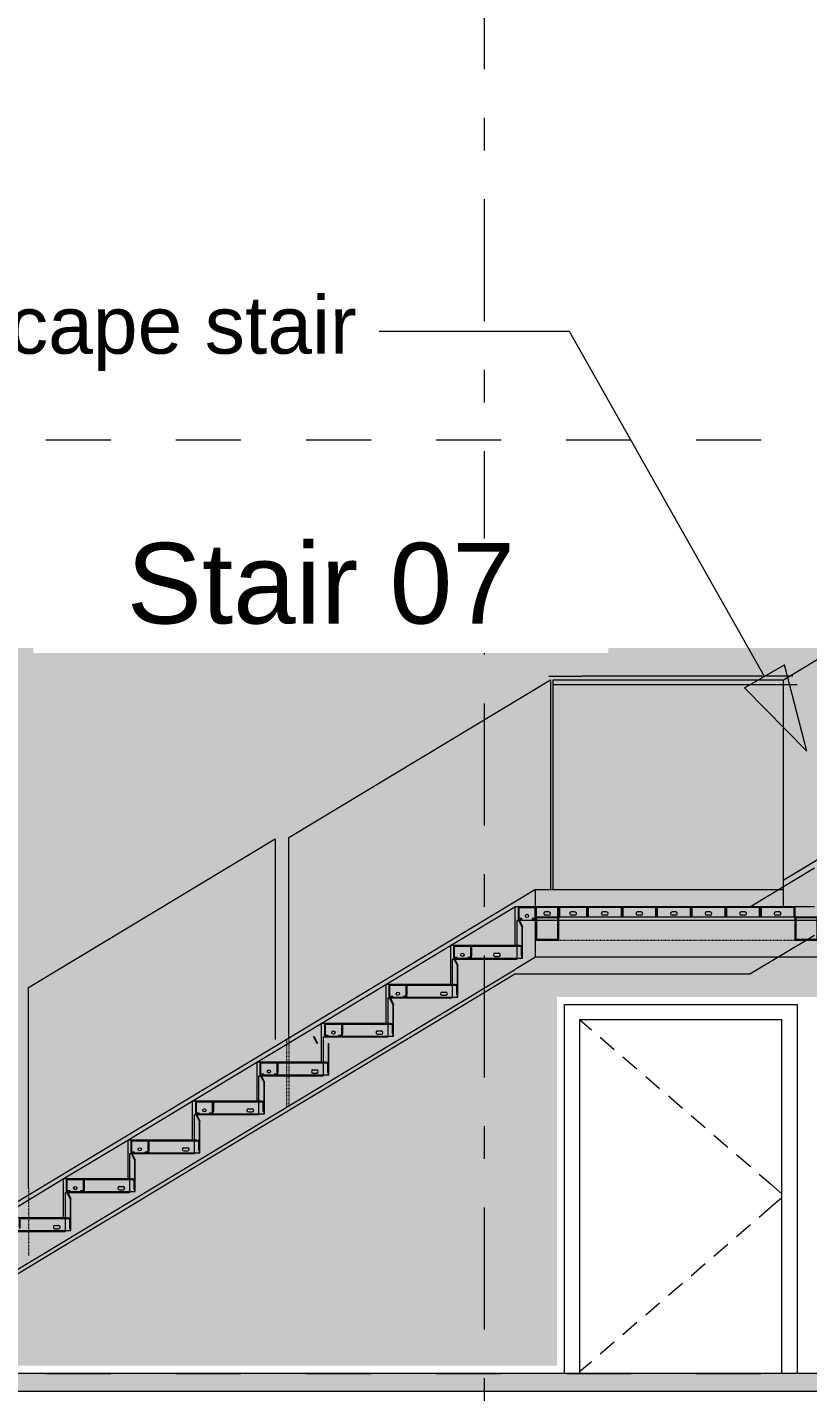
# Model space of a CAD drawing. Header units: millimetres. Extents: x -48147 to 1428745, y -495156 to 18123.
# Drawn here: x 1410275 to 1413661, y -489978 to -484059 of the extents above; entities that cross this region are included whole.
import ezdxf
from ezdxf.enums import TextEntityAlignment as Align

# ---------------------------------------------------------------- set-up
doc = ezdxf.new("R2010")
doc.units = ezdxf.units.MM
doc.header["$MEASUREMENT"] = 0
for name, pattern in [('3MM-HIDDEN', [6, 3, -3]), ('Dashed', [2822.222233, 1411.111116, -1411.111116]), ('Double Dashed', [1093.611073, 529.166651, -211.666656, 141.111112, -211.666656]), ('Wipeout_Contour', [1000, 0, -1000])]:
    doc.linetypes.add(name, pattern=pattern)
for name, color, linetype, lineweight in [('0_Pen_No__1', 7, 'Continuous', 13), ('A-20-M_Floor_Slab_Pen_No__121', 255, 'Continuous', 0), ('A-30-M_Stair_Pen_No__1', 7, 'Continuous', 13), ('A-30-M_Stair_Pen_No__101', 252, 'Continuous', 15), ('A-95-P_Text_1_50_GA_Pen_No__1', 7, 'Continuous', 13), ('New_A-20-M_Floor_Slab_Pen_No__1', 7, 'Continuous', 13), ('New_A-30-M_Stair_Pen_No__1', 7, 'Continuous', 13), ('New_A-30-M_Stair_Pen_No__141', 255, 'Continuous', 0), ('New_A-30-M_Stair_Pen_No__160', 5, 'Continuous', 200), ('New_A-30-M_Stair_Pen_No__192', 7, 'Continuous', 13), ('New_ArchiCAD Doors_Pen_No__3', 7, 'Continuous', 18)]:
    doc.layers.add(name, color=color, linetype=linetype, lineweight=lineweight)
for name, color, linetype, lineweight, true_color in [('0_Pen_No__103', 7, 'Continuous', 15, 0xa6a6a6), ('0_Pen_No__105', 7, 'Continuous', 15, 0xa6a6a6), ('A-20-M_Floor_Slab_Pen_No__82', 7, 'Continuous', 20, 0xaaaaaa), ('A-25-M_Wall_Int_Pen_No__81', 7, 'Continuous', 20, 0x6a6a6a), ('New_A-15-MG_Structural_Grid_Phase_2_Pen_No__222', 7, 'Continuous', 13, 0x65af33), ('New_A-20-M_Floor_Slab_Pen_No__109', 7, 'Continuous', 15, 0xa6a6a6), ('New_A-20-M_Floor_Slab_Pen_No__162', 7, 'Continuous', 0, 0xe47200), ('New_ArchiCAD Doors_Pen_No__63', 7, 'Continuous', 20, 0x606060)]:
    doc.layers.add(name, color=color, linetype=linetype, lineweight=lineweight, true_color=true_color)
for name, color, linetype in [('New_A-15-MG_Structural_Grid_Phase_2', 7, 'Continuous'), ('New_A-20-M_Floor_Slab', 7, 'Continuous'), ('New_A-30-M_Stair', 7, 'Continuous'), ('New_ArchiCAD Doors', 7, 'Continuous')]:
    doc.layers.add(name, color=color, linetype=linetype)
doc.styles.add('GENERATED_STYLE_2', font='')
doc.styles.get('GENERATED_STYLE_2').set_extended_font_data('Swis721 BT')

# ---------------------------------------------------------------- blocks, each defined once
blk = doc.blocks.new('Section Elem_62_2', base_point=(1341556.5, -489899))
at = {"color": 254, "linetype": 'Wipeout_Contour', "lineweight": 0, "ltscale": 5979675.849615221}
blk.add_wipeout([(1412605.7, -488299), (1412605.7, -489899), (1412671.7, -489899), (1412671.7, -488365)], dxfattribs=at).dxf.layer = 'New_ArchiCAD Doors'
at = {"color": 254, "linetype": 'Wipeout_Contour', "lineweight": 0, "ltscale": 5983244.147436867}
blk.add_wipeout([(1413549.7, -489899), (1413615.7, -489899), (1413615.7, -488299), (1413549.7, -488365)], dxfattribs=at).dxf.layer = 'New_ArchiCAD Doors'
at = {"color": 254, "linetype": 'Wipeout_Contour', "lineweight": 0, "ltscale": 5980434.892709468}
blk.add_wipeout([(1413615.7, -488299), (1412605.7, -488299), (1412671.7, -488365), (1413549.7, -488365)], dxfattribs=at).dxf.layer = 'New_ArchiCAD Doors'
at = {"layer": 'New_ArchiCAD Doors_Pen_No__63', "linetype": 'Continuous'}
for p, q in [((1412605.7, -489899), (1412605.7, -488299)), ((1412605.7, -488299), (1413615.7, -488299)), ((1413615.7, -488299), (1413615.7, -489899))]:
    blk.add_line(p, q, dxfattribs=at)
at = {"color": 254, "linetype": 'Wipeout_Contour', "lineweight": 0, "ltscale": 5981481.537638968}
blk.add_wipeout([(1413549.7, -488365), (1412671.7, -488365), (1412671.7, -489899), (1413549.7, -489899)], dxfattribs=at).dxf.layer = 'New_ArchiCAD Doors'
at = {"layer": 'New_ArchiCAD Doors_Pen_No__3', "linetype": 'Continuous'}
for p, q in [((1412673.2, -488365), (1412723.4, -488408.2)), ((1412761.3, -488440.8), (1412821.9, -488493)), ((1412859.8, -488525.6), (1412920.4, -488577.8)), ((1412958.3, -488610.4), (1413018.9, -488662.6)), ((1413056.8, -488695.2), (1413117.4, -488747.4)), ((1413155.3, -488780.1), (1413215.9, -488832.3)), ((1413253.8, -488864.9), (1413314.4, -488917.1)), ((1413352.3, -488949.7), (1413413, -489001.9)), ((1413450.8, -489034.5), (1413498.1, -489075.3)), ((1413498.1, -489075.3), (1413549.7, -489119.7)), ((1413498.1, -489179.7), (1413549.7, -489135.2)), ((1413450.8, -489220.4), (1413498.1, -489179.7)), ((1413352.3, -489305.2), (1413413, -489253)), ((1413253.8, -489390), (1413314.4, -489337.8)), ((1413155.3, -489474.8), (1413215.9, -489422.6)), ((1413056.8, -489559.7), (1413117.4, -489507.5)), ((1412958.3, -489644.5), (1413018.9, -489592.3)), ((1412859.8, -489729.3), (1412920.4, -489677.1)), ((1412761.3, -489814.1), (1412821.9, -489761.9)), ((1412671.7, -489891.2), (1412723.4, -489846.8))]:
    blk.add_line(p, q, dxfattribs=at)
at = {"layer": 'New_ArchiCAD Doors_Pen_No__63', "linetype": 'Continuous'}
for p, q in [((1412671.7, -488365), (1412671.7, -489899)), ((1413549.7, -488365), (1412671.7, -488365)), ((1413549.7, -489899), (1413549.7, -488365))]:
    blk.add_line(p, q, dxfattribs=at)
blk = doc.blocks.new('Section Elem_272_2', base_point=(1341556.5, -489899))
at = {"color": 254, "linetype": 'Wipeout_Contour', "lineweight": 0, "ltscale": 4486202.667525888}
blk.add_wipeout([(1413410.9, -487874), (1413690.8, -487874), (1413690.8, -487705.3)], dxfattribs=at).dxf.layer = 'New_A-30-M_Stair'
at = {"color": 254, "linetype": 'Wipeout_Contour', "lineweight": 0, "ltscale": 4478284.326200674}
blk.add_wipeout([(1410430.8, -489055.3), (1410150.9, -489224), (1410430.8, -489224)], dxfattribs=at).dxf.layer = 'New_A-30-M_Stair'
at = {"color": 254, "linetype": 'Wipeout_Contour', "lineweight": 0, "ltscale": 8956491.88193105}
blk.add_wipeout([(1410150.8, -489452.7), (1410150.8, -489515.9), (1410430.8, -489347.2), (1410430.8, -489284), (1410158.8, -489284), (1410158.8, -489452.7)], dxfattribs=at).dxf.layer = 'New_A-30-M_Stair'
at = {"layer": 'New_A-30-M_Stair_Pen_No__1', "linetype": 'Continuous'}
blk.add_line((1413410.9, -487874), (1413690.8, -487705.3), dxfattribs=at)
at = {"color": 254, "linetype": 'Wipeout_Contour', "lineweight": 0, "ltscale": 4478912.113571385}
blk.add_wipeout([(1410710.8, -488886.5), (1410430.9, -489055.2), (1410710.8, -489055.2)], dxfattribs=at).dxf.layer = 'New_A-30-M_Stair'
at = {"color": 254, "linetype": 'Wipeout_Contour', "lineweight": 0, "ltscale": 8957747.215515444}
blk.add_wipeout([(1410430.8, -489284), (1410430.8, -489347.2), (1410710.8, -489178.4), (1410710.8, -489115.2), (1410438.8, -489115.2), (1410438.8, -489284)], dxfattribs=at).dxf.layer = 'New_A-30-M_Stair'
at = {"layer": 'New_A-30-M_Stair_Pen_No__160', "linetype": 'Continuous', "lineweight": 0, "true_color": 0x00007f}
for points in [[(1410438.8, -489224), (1410438.8, -489115.2), (1410430.8, -489115.2), (1410430.8, -489224)], [(1410438.8, -489284), (1410438.8, -489224), (1410150.8, -489224), (1410150.8, -489284)]]:
    blk.add_hatch(color=176, dxfattribs=at).paths.add_polyline_path(points)
at = {"layer": 'New_A-30-M_Stair_Pen_No__1', "linetype": 'Continuous'}
for p, q in [((1410150.9, -489224), (1410430.8, -489055.3)), ((1410150.8, -489515.9), (1410430.8, -489347.2))]:
    blk.add_line(p, q, dxfattribs=at)
at = {"layer": 'New_A-30-M_Stair_Pen_No__141', "linetype": 'Continuous'}
for p, q in [((1410430.8, -489224), (1410150.8, -489224)), ((1410438.8, -489284), (1410158.8, -489284))]:
    blk.add_line(p, q, dxfattribs=at)
at = {"layer": 'New_A-30-M_Stair_Pen_No__141', "linetype": 'Continuous', "flags": 128}
for points in [[(1410430.8, -489055.2), (1410430.8, -489115.2), (1410430.8, -489224)], [(1410438.8, -489115.2), (1410438.8, -489224), (1410438.8, -489284)]]:
    blk.add_lwpolyline(points, dxfattribs=at)
at = {"color": 254, "linetype": 'Wipeout_Contour', "lineweight": 0, "ltscale": 4479540.027683115}
blk.add_wipeout([(1410710.9, -488886.5), (1410990.8, -488886.5), (1410990.8, -488717.8)], dxfattribs=at).dxf.layer = 'New_A-30-M_Stair'
at = {"color": 254, "linetype": 'Wipeout_Contour', "lineweight": 0, "ltscale": 10452088.17143909}
blk.add_wipeout([(1410710.8, -489115.2), (1410710.8, -489178.4), (1410990.8, -489009.7), (1410990.8, -488946.5), (1410718.8, -488946.5), (1410718.8, -489055.2), (1410718.8, -489115.2)], dxfattribs=at).dxf.layer = 'New_A-30-M_Stair'
at = {"layer": 'New_A-30-M_Stair_Pen_No__160', "linetype": 'Continuous', "lineweight": 0, "true_color": 0x00007f}
for points in [[(1410718.8, -489055.2), (1410718.8, -488946.5), (1410710.8, -488946.5), (1410710.8, -489055.2)], [(1410718.8, -489115.2), (1410718.8, -489055.2), (1410430.8, -489055.2), (1410430.8, -489115.2)]]:
    blk.add_hatch(color=176, dxfattribs=at).paths.add_polyline_path(points)
at = {"layer": 'New_A-30-M_Stair_Pen_No__1', "linetype": 'Continuous'}
for p, q in [((1410430.9, -489055.2), (1410710.8, -488886.5)), ((1410430.8, -489347.2), (1410710.8, -489178.4))]:
    blk.add_line(p, q, dxfattribs=at)
at = {"layer": 'New_A-30-M_Stair_Pen_No__141', "linetype": 'Continuous'}
for p, q in [((1410710.8, -489055.2), (1410430.8, -489055.2)), ((1410718.8, -489115.2), (1410438.8, -489115.2))]:
    blk.add_line(p, q, dxfattribs=at)
at = {"layer": 'New_A-30-M_Stair_Pen_No__141', "linetype": 'Continuous', "flags": 128}
for points in [[(1410710.8, -488886.5), (1410710.8, -488946.5), (1410710.8, -489055.2)], [(1410718.8, -488946.5), (1410718.8, -489055.2), (1410718.8, -489115.2)]]:
    blk.add_lwpolyline(points, dxfattribs=at)
at = {"color": 254, "linetype": 'Wipeout_Contour', "lineweight": 0, "ltscale": 4480168.068489408}
blk.add_wipeout([(1410990.9, -488717.7), (1411270.8, -488717.7), (1411270.8, -488549)], dxfattribs=at).dxf.layer = 'New_A-30-M_Stair'
at = {"color": 254, "linetype": 'Wipeout_Contour', "lineweight": 0, "ltscale": 10453553.31347754}
blk.add_wipeout([(1410990.8, -488946.5), (1410990.8, -489009.7), (1411270.8, -488840.9), (1411270.8, -488777.7), (1410998.8, -488777.7), (1410998.8, -488886.5), (1410998.8, -488946.5)], dxfattribs=at).dxf.layer = 'New_A-30-M_Stair'
at = {"layer": 'New_A-30-M_Stair_Pen_No__160', "linetype": 'Continuous', "lineweight": 0, "true_color": 0x00007f}
for points in [[(1410998.8, -488886.5), (1410998.8, -488777.7), (1410990.8, -488777.7), (1410990.8, -488886.5)], [(1410998.8, -488946.5), (1410998.8, -488886.5), (1410710.8, -488886.5), (1410710.8, -488946.5)]]:
    blk.add_hatch(color=176, dxfattribs=at).paths.add_polyline_path(points)
at = {"layer": 'New_A-30-M_Stair_Pen_No__1', "linetype": 'Continuous'}
for p, q in [((1410710.9, -488886.5), (1410990.8, -488717.8)), ((1410710.8, -489178.4), (1410990.8, -489009.7))]:
    blk.add_line(p, q, dxfattribs=at)
at = {"layer": 'New_A-30-M_Stair_Pen_No__141', "linetype": 'Continuous'}
for p, q in [((1410990.8, -488886.5), (1410710.8, -488886.5)), ((1410998.8, -488946.5), (1410718.8, -488946.5))]:
    blk.add_line(p, q, dxfattribs=at)
at = {"layer": 'New_A-30-M_Stair_Pen_No__141', "linetype": 'Continuous', "flags": 128}
for points in [[(1410990.8, -488717.7), (1410990.8, -488777.7), (1410990.8, -488886.5)], [(1410998.8, -488777.7), (1410998.8, -488886.5), (1410998.8, -488946.5)]]:
    blk.add_lwpolyline(points, dxfattribs=at)
at = {"color": 254, "linetype": 'Wipeout_Contour', "lineweight": 0, "ltscale": 4480796.235941044}
blk.add_wipeout([(1411270.9, -488549), (1411550.8, -488549), (1411550.8, -488380.3)], dxfattribs=at).dxf.layer = 'New_A-30-M_Stair'
at = {"color": 254, "linetype": 'Wipeout_Contour', "lineweight": 0, "ltscale": 8961514.737285243}
blk.add_wipeout([(1411278.8, -488777.7), (1411270.8, -488777.7), (1411270.8, -488840.9), (1411550.8, -488672.2), (1411550.8, -488609), (1411278.8, -488609)], dxfattribs=at).dxf.layer = 'New_A-30-M_Stair'
at = {"layer": 'New_A-30-M_Stair_Pen_No__160', "linetype": 'Continuous', "lineweight": 0, "true_color": 0x00007f}
for points in [[(1411278.8, -488717.7), (1411278.8, -488609), (1411270.8, -488609), (1411270.8, -488717.7)], [(1411278.8, -488777.7), (1411278.8, -488717.7), (1410990.8, -488717.7), (1410990.8, -488777.7)]]:
    blk.add_hatch(color=176, dxfattribs=at).paths.add_polyline_path(points)
at = {"layer": 'New_A-30-M_Stair_Pen_No__1', "linetype": 'Continuous'}
for p, q in [((1410990.9, -488717.7), (1411270.8, -488549)), ((1410990.8, -489009.7), (1411270.8, -488840.9))]:
    blk.add_line(p, q, dxfattribs=at)
at = {"layer": 'New_A-30-M_Stair_Pen_No__141', "linetype": 'Continuous'}
for p, q in [((1411270.8, -488717.7), (1410990.8, -488717.7)), ((1411278.8, -488777.7), (1410998.8, -488777.7))]:
    blk.add_line(p, q, dxfattribs=at)
at = {"layer": 'New_A-30-M_Stair_Pen_No__141', "linetype": 'Continuous', "flags": 128}
for points in [[(1411270.8, -488549), (1411270.8, -488609), (1411270.8, -488717.7)], [(1411278.8, -488609), (1411278.8, -488717.7), (1411278.8, -488777.7)]]:
    blk.add_lwpolyline(points, dxfattribs=at)
at = {"color": 254, "linetype": 'Wipeout_Contour', "lineweight": 0, "ltscale": 4481424.529964503}
blk.add_wipeout([(1411550.9, -488380.2), (1411830.8, -488380.2), (1411830.8, -488211.5)], dxfattribs=at).dxf.layer = 'New_A-30-M_Stair'
at = {"color": 254, "linetype": 'Wipeout_Contour', "lineweight": 0, "ltscale": 10456484.48418427}
blk.add_wipeout([(1411550.8, -488609), (1411550.8, -488672.2), (1411830.8, -488503.4), (1411830.8, -488440.2), (1411558.8, -488440.2), (1411558.8, -488549), (1411558.8, -488609)], dxfattribs=at).dxf.layer = 'New_A-30-M_Stair'
at = {"layer": 'New_A-30-M_Stair_Pen_No__160', "linetype": 'Continuous', "lineweight": 0, "true_color": 0x00007f}
for points in [[(1411558.8, -488549), (1411558.8, -488440.2), (1411550.8, -488440.2), (1411550.8, -488549)], [(1411558.8, -488609), (1411558.8, -488549), (1411270.8, -488549), (1411270.8, -488609)]]:
    blk.add_hatch(color=176, dxfattribs=at).paths.add_polyline_path(points)
at = {"layer": 'New_A-30-M_Stair_Pen_No__1', "linetype": 'Continuous'}
for p, q in [((1411270.9, -488549), (1411550.8, -488380.3)), ((1411270.8, -488840.9), (1411550.8, -488672.2))]:
    blk.add_line(p, q, dxfattribs=at)
at = {"layer": 'New_A-30-M_Stair_Pen_No__141', "linetype": 'Continuous'}
for p, q in [((1411550.8, -488549), (1411270.8, -488549)), ((1411558.8, -488609), (1411278.8, -488609))]:
    blk.add_line(p, q, dxfattribs=at)
at = {"layer": 'New_A-30-M_Stair_Pen_No__141', "linetype": 'Continuous', "flags": 128}
for points in [[(1411550.8, -488380.2), (1411550.8, -488440.2), (1411550.8, -488549)], [(1411558.8, -488440.2), (1411558.8, -488549), (1411558.8, -488609)]]:
    blk.add_lwpolyline(points, dxfattribs=at)
at = {"color": 254, "linetype": 'Wipeout_Contour', "lineweight": 0, "ltscale": 4482052.950543038}
blk.add_wipeout([(1411830.9, -488211.5), (1412110.8, -488211.5), (1412110.8, -488042.8)], dxfattribs=at).dxf.layer = 'New_A-30-M_Stair'
at = {"color": 254, "linetype": 'Wipeout_Contour', "lineweight": 0, "ltscale": 10457950.51258503}
blk.add_wipeout([(1411830.8, -488440.2), (1411830.8, -488503.4), (1412110.8, -488334.7), (1412110.8, -488271.5), (1411838.8, -488271.5), (1411838.8, -488380.2), (1411838.8, -488440.2)], dxfattribs=at).dxf.layer = 'New_A-30-M_Stair'
at = {"layer": 'New_A-30-M_Stair_Pen_No__160', "linetype": 'Continuous', "lineweight": 0, "true_color": 0x00007f}
for points in [[(1411838.8, -488380.2), (1411838.8, -488271.5), (1411830.8, -488271.5), (1411830.8, -488380.2)], [(1411838.8, -488440.2), (1411838.8, -488380.2), (1411550.8, -488380.2), (1411550.8, -488440.2)]]:
    blk.add_hatch(color=176, dxfattribs=at).paths.add_polyline_path(points)
at = {"layer": 'New_A-30-M_Stair_Pen_No__1', "linetype": 'Continuous'}
for p, q in [((1411550.9, -488380.2), (1411830.8, -488211.5)), ((1411550.8, -488672.2), (1411830.8, -488503.4))]:
    blk.add_line(p, q, dxfattribs=at)
at = {"layer": 'New_A-30-M_Stair_Pen_No__141', "linetype": 'Continuous'}
for p, q in [((1411830.8, -488380.2), (1411550.8, -488380.2)), ((1411838.8, -488440.2), (1411558.8, -488440.2))]:
    blk.add_line(p, q, dxfattribs=at)
at = {"layer": 'New_A-30-M_Stair_Pen_No__141', "linetype": 'Continuous', "flags": 128}
for points in [[(1411830.8, -488211.5), (1411830.8, -488271.5), (1411830.8, -488380.2)], [(1411838.8, -488271.5), (1411838.8, -488380.2), (1411838.8, -488440.2)]]:
    blk.add_lwpolyline(points, dxfattribs=at)
at = {"color": 254, "linetype": 'Wipeout_Contour', "lineweight": 0, "ltscale": 4482681.497595046}
blk.add_wipeout([(1412110.9, -488042.7), (1412390.8, -488042.7), (1412390.8, -487874)], dxfattribs=at).dxf.layer = 'New_A-30-M_Stair'
at = {"color": 254, "linetype": 'Wipeout_Contour', "lineweight": 0, "ltscale": 10459416.83620413}
blk.add_wipeout([(1412110.8, -488271.5), (1412110.8, -488334.7), (1412390.8, -488165.9), (1412390.8, -488102.7), (1412118.8, -488102.7), (1412118.8, -488211.5), (1412118.8, -488271.5)], dxfattribs=at).dxf.layer = 'New_A-30-M_Stair'
at = {"layer": 'New_A-30-M_Stair_Pen_No__160', "linetype": 'Continuous', "lineweight": 0, "true_color": 0x00007f}
for points in [[(1412118.8, -488211.5), (1412118.8, -488102.7), (1412110.8, -488102.7), (1412110.8, -488211.5)], [(1412118.8, -488271.5), (1412118.8, -488211.5), (1411830.8, -488211.5), (1411830.8, -488271.5)]]:
    blk.add_hatch(color=176, dxfattribs=at).paths.add_polyline_path(points)
at = {"layer": 'New_A-30-M_Stair_Pen_No__1', "linetype": 'Continuous'}
for p, q in [((1411830.9, -488211.5), (1412110.8, -488042.8)), ((1411830.8, -488503.4), (1412110.8, -488334.7))]:
    blk.add_line(p, q, dxfattribs=at)
at = {"layer": 'New_A-30-M_Stair_Pen_No__141', "linetype": 'Continuous'}
for p, q in [((1413690.8, -487874), (1412390.8, -487874)), ((1412110.8, -488211.5), (1411830.8, -488211.5)), ((1412118.8, -488271.5), (1411838.8, -488271.5))]:
    blk.add_line(p, q, dxfattribs=at)
at = {"layer": 'New_A-30-M_Stair_Pen_No__141', "linetype": 'Continuous', "flags": 128}
for points in [[(1412110.8, -488042.7), (1412110.8, -488102.7), (1412110.8, -488211.5)], [(1412118.8, -488102.7), (1412118.8, -488211.5), (1412118.8, -488271.5)]]:
    blk.add_lwpolyline(points, dxfattribs=at)
at = {"color": 254, "linetype": 'Wipeout_Contour', "lineweight": 0, "ltscale": 8967995.938162612}
blk.add_wipeout([(1412390.8, -488165.9), (1413410.8, -488165.9), (1413410.8, -487934), (1412398.8, -487934), (1412398.8, -488102.7), (1412390.8, -488102.7)], dxfattribs=at).dxf.layer = 'New_A-30-M_Stair'
at = {"layer": 'New_A-30-M_Stair_Pen_No__160', "linetype": 'Continuous', "lineweight": 0, "true_color": 0x00007f}
for points in [[(1412398.8, -488042.7), (1412398.8, -487934), (1412390.8, -487934), (1412390.8, -488042.7)], [(1412398.8, -488102.7), (1412398.8, -488042.7), (1412110.8, -488042.7), (1412110.8, -488102.7)]]:
    blk.add_hatch(color=176, dxfattribs=at).paths.add_polyline_path(points)
at = {"layer": 'New_A-30-M_Stair_Pen_No__1', "linetype": 'Continuous'}
for p, q in [((1412110.9, -488042.7), (1412390.8, -487874)), ((1412110.8, -488334.7), (1412390.8, -488165.9))]:
    blk.add_line(p, q, dxfattribs=at)
at = {"layer": 'New_A-30-M_Stair_Pen_No__141', "linetype": 'Continuous'}
for p, q in [((1412390.8, -488042.7), (1412110.8, -488042.7)), ((1412398.8, -488102.7), (1412118.8, -488102.7))]:
    blk.add_line(p, q, dxfattribs=at)
at = {"layer": 'New_A-30-M_Stair_Pen_No__141', "linetype": 'Continuous', "flags": 128}
for points in [[(1412390.8, -487874), (1412390.8, -487934), (1412390.8, -488042.7)], [(1412398.8, -487934), (1412398.8, -488042.7), (1412398.8, -488102.7)]]:
    blk.add_lwpolyline(points, dxfattribs=at)
at = {"color": 254, "linetype": 'Wipeout_Contour', "lineweight": 0, "ltscale": 5981675.149958647}
blk.add_wipeout([(1413410.8, -488165.9), (1413690.8, -487997.2), (1413690.8, -487934), (1413410.8, -487934)], dxfattribs=at).dxf.layer = 'New_A-30-M_Stair'
at = {"layer": 'New_A-30-M_Stair_Pen_No__160', "linetype": 'Continuous', "lineweight": 0, "true_color": 0x00007f}
blk.add_hatch(color=176, dxfattribs=at).paths.add_polyline_path([(1413698.8, -487934), (1413698.8, -487874), (1412390.8, -487874), (1412390.8, -487934)])
at = {"layer": 'New_A-30-M_Stair_Pen_No__1', "linetype": 'Continuous'}
for p, q in [((1413410.8, -488165.9), (1413690.8, -487997.2)), ((1412390.8, -488165.9), (1413410.8, -488165.9))]:
    blk.add_line(p, q, dxfattribs=at)
at = {"layer": 'New_A-30-M_Stair_Pen_No__141', "linetype": 'Continuous'}
blk.add_line((1413698.8, -487934), (1412398.8, -487934), dxfattribs=at)
blk = doc.blocks.new('Section Elem_296_2', base_point=(1341556.5, -489899))
at = {"color": 254, "linetype": 'Wipeout_Contour', "lineweight": 0, "ltscale": 11990316.24259493}
blk.add_wipeout([(1420167.3, -489899), (1404999, -489899), (1404999, -489978), (1420320.8, -489978), (1420320.8, -489899), (1420308.3, -489899), (1420308.3, -489974), (1420167.3, -489974)], dxfattribs=at).dxf.layer = 'New_A-20-M_Floor_Slab'
at = {"layer": 'New_A-20-M_Floor_Slab_Pen_No__109', "linetype": 'Continuous'}
h = blk.add_hatch(dxfattribs=at)
h.set_pattern_fill('Lightweight_Concrete_0002', color=256, style=0, pattern_type=2)
h.set_pattern_definition([(0, (1341556.5, -489898.95), (0, 779.423), [48.75, -401.25]), (0, (1341781.5, -489509.24), (0, 779.423), [48.75, -401.25]), (60, (1341556.5, -489898.95), (-675, 389.7114), [48.75, -401.25]), (60, (1342006.5, -489898.95), (-675, 389.7114), [48.75, -401.25]), (120, (1341605.3, -489898.95), (675, 389.7114), [48.75, -401.25]), (120, (1342055.3, -489898.95), (675, 389.7114), [48.75, -401.25]), (0, (1341556.51, -489823.95), (0, 150), [0, -150, 0, -225]), (45, (1341631.51, -489823.95), (-106.06602, 106.06602), [0, -112.5, 0, -187.5])])
h.paths.add_polyline_path([(1420167.3, -489899), (1404999, -489899), (1404999, -489978), (1420320.8, -489978), (1420320.8, -489899), (1420308.3, -489899), (1420308.3, -489974), (1420167.3, -489974)])
at = {"layer": 'New_A-20-M_Floor_Slab_Pen_No__162', "linetype": 'Continuous'}
blk.add_hatch(color=256, dxfattribs=at).paths.add_polyline_path([(1404999, -489978), (1404999, -489978.5), (1420320.8, -489978.5), (1420320.8, -489978)])
at = {"layer": 'New_A-20-M_Floor_Slab_Pen_No__1', "linetype": 'Continuous'}
blk.add_line((1420167.3, -489899), (1409318.8, -489899), dxfattribs=at)
at = {"layer": 'New_A-20-M_Floor_Slab_Pen_No__1', "linetype": 'Continuous', "flags": 128}
blk.add_lwpolyline([(1420320.8, -489978), (1404999, -489978), (1374573.5, -489978)], dxfattribs=at)
blk = doc.blocks.new('Standard grid marker[15]_2', base_point=(1412257.8, -468494.3))
at = {"layer": 'New_A-15-MG_Structural_Grid_Phase_2_Pen_No__222', "linetype": 'Double Dashed'}
blk.add_line((1412257.8, -469494.3), (1412257.8, -492899), dxfattribs=at)
at = {"layer": 'New_A-15-MG_Structural_Grid_Phase_2_Pen_No__222', "style": 'GENERATED_STYLE_2'}
for tag, p in [('AC_MarkerText_1_0', (1412257.8, -467950.9)), ('AC_MarkerText_1_1', (1412257.8, -494355.6))]:
    blk.add_attdef(tag, text='', height=350, rotation=360, dxfattribs=at).set_placement(p, align=Align.MIDDLE_CENTER)
blk = doc.blocks.new('Polyline_3_2', base_point=(1413657.8, -487199.6))
at = {"linetype": 'Continuous', "lineweight": 0, "true_color": 0x000000}
blk.add_hatch(color=178, dxfattribs=at).paths.add_polyline_path([(1413657.8, -487199.6), (1413561.1, -486825.5), (1413387, -486924)])
at = {"layer": '0_Pen_No__1', "linetype": 'Continuous'}
for p, q in [((1413387, -486924), (1413561.1, -486825.5)), ((1413657.8, -487199.6), (1413561.1, -486825.5)), ((1413657.8, -487199.6), (1413387, -486924))]:
    blk.add_line(p, q, dxfattribs=at)
at = {"layer": '0_Pen_No__103', "linetype": 'Continuous', "flags": 128}
blk.add_lwpolyline([(1413474, -486874.8), (1412628.1, -485379.3), (1411802, -485379.3)], dxfattribs=at)
blk = doc.blocks.new('S-27 Building Section_STORY_MARKER', base_point=(1341556.5, -489899))
at = {"layer": '0_Pen_No__105', "linetype": 'Dashed', "ltscale": 0.2}
for p, q in [((1357862.3, -485849), (1422610.8, -485849)), ((1357862.3, -489899), (1422610.8, -489899))]:
    blk.add_line(p, q, dxfattribs=at)

msp = doc.modelspace()

# ---------------------------------------------------------------- block references
at = {"layer": 'New_ArchiCAD Doors'}
msp.add_blockref('Section Elem_62_2', (1341556.5, -489899), dxfattribs=at)

# ---------------------------------------------------------------- next in the draw order: block references
at = {"layer": 'New_A-30-M_Stair'}
msp.add_blockref('Section Elem_272_2', (1341556.5, -489899), dxfattribs=at)

# ---------------------------------------------------------------- next in the draw order: hatches: boundary and pattern name
at = {"layer": 'A-20-M_Floor_Slab_Pen_No__121', "linetype": 'Continuous'}
msp.add_hatch(color=256, dxfattribs=at).paths.add_polyline_path([(1409030.2, -489864.7), (1412574.1, -489864.7), (1412574.1, -488265.7), (1414563.8, -488265.7), (1414563.8, -487636.3), (1416769.2, -487636.3), (1416769.2, -486143.9), (1416966.7, -486143.9), (1416966.7, -484228.8), (1413911.3, -484228.8), (1413911.3, -486751.9), (1409030.2, -486751.9)])
at = {"layer": 'A-20-M_Floor_Slab_Pen_No__82', "linetype": 'Continuous'}
for points in [[(1412405.8, -487874), (1413708.8, -487874), (1413708.8, -487919), (1412480.8, -487919), (1412480.8, -487929), (1412405.8, -487929)], [(1412125.8, -488042.7), (1412423.8, -488042.7), (1412423.8, -488097.7), (1412125.8, -488097.7)], [(1411845.8, -488211.5), (1412143.8, -488211.5), (1412143.8, -488266.5), (1411845.8, -488266.5)], [(1411565.8, -488380.2), (1411863.8, -488380.2), (1411863.8, -488435.2), (1411565.8, -488435.2)], [(1411285.8, -488549), (1411583.8, -488549), (1411583.8, -488604), (1411285.8, -488604)], [(1411005.8, -488717.7), (1411303.8, -488717.7), (1411303.8, -488772.7), (1411005.8, -488772.7)], [(1410725.8, -488886.5), (1411023.8, -488886.5), (1411023.8, -488941.5), (1410725.8, -488941.5)], [(1410445.8, -489055.2), (1410743.8, -489055.2), (1410743.8, -489110.2), (1410445.8, -489110.2)], [(1410165.8, -489224), (1410463.8, -489224), (1410463.8, -489279), (1410165.8, -489279)]]:
    msp.add_hatch(color=256, dxfattribs=at).paths.add_polyline_path(points)

# ---------------------------------------------------------------- next in the draw order: linework, layer by layer
at = {"layer": 'A-25-M_Wall_Int_Pen_No__81', "linetype": 'Continuous', "flags": 128}
for points in [[(1412538.7, -486873.7), (1412680.8, -486873.7)], [(1412555.3, -486909.7), (1413615.3, -486909.7)], [(1413597.5, -486873.7), (1412680.8, -486873.7)]]:
    msp.add_lwpolyline(points, dxfattribs=at)
at = {"layer": 'A-30-M_Stair_Pen_No__1', "linetype": 'Continuous', "flags": 128}
for points in [[(1412480.8, -487919), (1412480.8, -488019), (1412580.8, -488019), (1412580.8, -487919)], [(1413605.8, -487919), (1413605.8, -488019), (1413705.8, -488019), (1413705.8, -487919)], [(1412484.8, -487923), (1412484.8, -488015), (1412576.8, -488015), (1412576.8, -487923)], [(1413609.8, -487923), (1413609.8, -488015), (1413701.8, -488015), (1413701.8, -487923)]]:
    msp.add_lwpolyline(points, close=True, dxfattribs=at)
at = {"layer": 'A-30-M_Stair_Pen_No__101', "linetype": 'Continuous', "flags": 128}
for points in [[(1413896.7, -487846.8), (1416845.1, -486069.9), (1416845.1, -485778), (1413554.9, -487761), (1413554.9, -487877)], [(1413896.7, -487846.8), (1416845.1, -486069.9), (1416845.1, -485778), (1413615, -487724.7)], [(1413555.7, -487800), (1413555.7, -486889.7), (1414685.1, -486209), (1414685.1, -487079.8)], [(1411410.1, -488444.9), (1411410.1, -487574.1), (1412545.7, -486889.7), (1412545.7, -487800)], [(1412557.3, -487800), (1412557.3, -486889.7), (1413554.9, -486889.7), (1413554.9, -487800)], [(1410280.1, -489095.8), (1410280.1, -488225), (1411350.1, -487580.1), (1411350.1, -488450.9)], [(1412480.1, -487800), (1413554.9, -487800)], [(1412480.1, -488091.9), (1413898.2, -488091.9)]]:
    msp.add_lwpolyline(points, dxfattribs=at)
at = {"layer": 'A-30-M_Stair_Pen_No__101', "linetype": '3MM-HIDDEN', "flags": 128}
for points in [[(1412580.8, -488019), (1413655.8, -488019)], [(1411400.1, -488450.9), (1411400.1, -488742.8)], [(1411410.1, -488444.9), (1411410.1, -488736.8)], [(1410280.1, -489095.8), (1410280.1, -489387.7)]]:
    msp.add_lwpolyline(points, dxfattribs=at)
at = {"layer": 'New_A-30-M_Stair_Pen_No__192', "linetype": 'Continuous'}
for p, q in [((1412690.8, -487874), (1412405.8, -487874)), ((1412410.8, -488042.7), (1412125.8, -488042.7)), ((1412130.8, -488211.5), (1411845.8, -488211.5)), ((1411850.8, -488380.2), (1411565.8, -488380.2)), ((1411570.8, -488549), (1411285.8, -488549)), ((1411290.8, -488717.7), (1411005.8, -488717.7)), ((1411010.8, -488886.5), (1410725.8, -488886.5)), ((1410730.8, -489055.2), (1410445.8, -489055.2)), ((1410450.8, -489224), (1410165.8, -489224))]:
    msp.add_line(p, q, dxfattribs=at)
at = {"layer": 'New_A-30-M_Stair_Pen_No__192', "linetype": 'Continuous', "flags": 128}
for points in [[(1412420.8, -487929), (1412405.8, -487929), (1412405.8, -487874), (1412480.8, -487874), (1412480.8, -487929), (1412466, -487929)], [(1412420.8, -487929), (1412420.8, -487926), (1412408.8, -487926), (1412408.8, -487877), (1412477.8, -487877), (1412477.8, -487926), (1412466, -487926), (1412466, -487929)], [(1412580.8, -487919), (1412580.8, -487874), (1412480.8, -487874), (1412480.8, -487919)], [(1412580.8, -487919), (1412577.8, -487919), (1412577.8, -487877), (1412483.8, -487877), (1412483.8, -487919), (1412480.8, -487919)], [(1412538.8, -487897), (1412522.8, -487897)], [(1412538.8, -487911), (1412522.8, -487911)], [(1412705.8, -487916), (1412705.8, -487874), (1412580.8, -487874), (1412580.8, -487916)], [(1412705.8, -487919), (1412702.8, -487919), (1412702.8, -487877), (1412583.8, -487877), (1412583.8, -487919), (1412580.8, -487919)], [(1412651.3, -487897), (1412635.3, -487897)], [(1412651.3, -487911), (1412635.3, -487911)], [(1412855.8, -487916), (1412855.8, -487874), (1412705.8, -487874), (1412705.8, -487916)], [(1412855.8, -487919), (1412852.8, -487919), (1412852.8, -487877), (1412708.8, -487877), (1412708.8, -487919), (1412705.8, -487919)], [(1412788.8, -487897), (1412772.8, -487897)], [(1412788.8, -487911), (1412772.8, -487911)], [(1413005.8, -487916), (1413005.8, -487874), (1412855.8, -487874), (1412855.8, -487916)], [(1413005.8, -487919), (1413002.8, -487919), (1413002.8, -487877), (1412858.8, -487877), (1412858.8, -487919), (1412855.8, -487919)], [(1412938.8, -487897), (1412922.8, -487897)], [(1412938.8, -487911), (1412922.8, -487911)], [(1413155.8, -487916), (1413155.8, -487874), (1413005.8, -487874), (1413005.8, -487916)], [(1413155.8, -487919), (1413152.8, -487919), (1413152.8, -487877), (1413008.8, -487877), (1413008.8, -487919), (1413005.8, -487919)], [(1413088.8, -487897), (1413072.8, -487897)], [(1413088.8, -487911), (1413072.8, -487911)], [(1413305.8, -487916), (1413305.8, -487874), (1413155.8, -487874), (1413155.8, -487916)], [(1413305.8, -487919), (1413302.8, -487919), (1413302.8, -487877), (1413158.8, -487877), (1413158.8, -487919), (1413155.8, -487919)], [(1413238.8, -487897), (1413222.8, -487897)], [(1413238.8, -487911), (1413222.8, -487911)], [(1413455.8, -487916), (1413455.8, -487874), (1413305.8, -487874), (1413305.8, -487916)], [(1413455.8, -487919), (1413452.8, -487919), (1413452.8, -487877), (1413308.8, -487877), (1413308.8, -487919), (1413305.8, -487919)], [(1413388.8, -487897), (1413372.8, -487897)], [(1413388.8, -487911), (1413372.8, -487911)], [(1413605.8, -487916), (1413605.8, -487874), (1413455.8, -487874), (1413455.8, -487916)], [(1413605.8, -487919), (1413602.8, -487919), (1413602.8, -487877), (1413458.8, -487877), (1413458.8, -487919), (1413455.8, -487919)], [(1413538.8, -487897), (1413522.8, -487897)], [(1413538.8, -487911), (1413522.8, -487911)], [(1412405.8, -487929), (1412420.8, -487961.1)], [(1412409.1, -487929), (1412423.8, -487960.5)], [(1412420.8, -487961.1), (1412420.8, -488097.7), (1412423.8, -488097.7), (1412423.8, -487960.5)], [(1412140.8, -488097.7), (1412125.8, -488097.7), (1412125.8, -488042.7), (1412200.8, -488042.7), (1412200.8, -488097.7), (1412186, -488097.7)], [(1412140.8, -488097.7), (1412140.8, -488094.7), (1412128.8, -488094.7), (1412128.8, -488045.7), (1412197.8, -488045.7), (1412197.8, -488094.7), (1412186, -488094.7), (1412186, -488097.7)], [(1412200.8, -488084.7), (1412200.8, -488042.7), (1412420.8, -488042.7), (1412420.8, -488086.7)], [(1412200.8, -488086.7), (1412203.8, -488086.7), (1412203.8, -488045.7), (1412417.8, -488045.7), (1412417.8, -488086.7), (1412420.8, -488086.7)], [(1412304.8, -488075.7), (1412320.8, -488075.7)], [(1412304.8, -488089.7), (1412320.8, -488089.7)], [(1412125.8, -488097.7), (1412423.8, -488097.7)], [(1412125.8, -488097.7), (1412140.8, -488129.9)], [(1412129.1, -488097.7), (1412143.8, -488129.2)], [(1412140.8, -488129.9), (1412140.8, -488266.5), (1412143.8, -488266.5), (1412143.8, -488129.2)], [(1411860.8, -488266.5), (1411845.8, -488266.5), (1411845.8, -488211.5), (1411920.8, -488211.5), (1411920.8, -488266.5), (1411906, -488266.5)], [(1411860.8, -488266.5), (1411860.8, -488263.5), (1411848.8, -488263.5), (1411848.8, -488214.5), (1411917.8, -488214.5), (1411917.8, -488263.5), (1411906, -488263.5), (1411906, -488266.5)], [(1411920.8, -488253.5), (1411920.8, -488211.5), (1412140.8, -488211.5), (1412140.8, -488255.5)], [(1411920.8, -488255.5), (1411923.8, -488255.5), (1411923.8, -488214.5), (1412137.8, -488214.5), (1412137.8, -488255.5), (1412140.8, -488255.5)], [(1411845.8, -488266.5), (1412143.8, -488266.5)], [(1411845.8, -488266.5), (1411860.8, -488298.6)], [(1411849.1, -488266.5), (1411863.8, -488298)], [(1412074.8, -488244.5), (1412090.8, -488244.5)], [(1412074.8, -488258.5), (1412090.8, -488258.5)], [(1411860.8, -488298.6), (1411860.8, -488435.2), (1411863.8, -488435.2), (1411863.8, -488298)], [(1411580.8, -488435.2), (1411565.8, -488435.2), (1411565.8, -488380.2), (1411640.8, -488380.2), (1411640.8, -488435.2), (1411626, -488435.2)], [(1411580.8, -488435.2), (1411580.8, -488432.2), (1411568.8, -488432.2), (1411568.8, -488383.2), (1411637.8, -488383.2), (1411637.8, -488432.2), (1411626, -488432.2), (1411626, -488435.2)], [(1411640.8, -488422.2), (1411640.8, -488380.2), (1411860.8, -488380.2), (1411860.8, -488424.2)], [(1411640.8, -488424.2), (1411643.8, -488424.2), (1411643.8, -488383.2), (1411857.8, -488383.2), (1411857.8, -488424.2), (1411860.8, -488424.2)], [(1411515.8, -488435.2), (1411530.8, -488467.4)], [(1411519.1, -488435.2), (1411533.8, -488466.7)], [(1411565.8, -488435.2), (1411863.8, -488435.2)], [(1411794.8, -488413.2), (1411810.8, -488413.2)], [(1411794.8, -488427.2), (1411810.8, -488427.2)], [(1411580.8, -488467.4), (1411580.8, -488604), (1411583.8, -488604), (1411583.8, -488466.7)], [(1411300.8, -488604), (1411285.8, -488604), (1411285.8, -488549), (1411360.8, -488549), (1411360.8, -488604), (1411346, -488604)], [(1411300.8, -488604), (1411300.8, -488601), (1411288.8, -488601), (1411288.8, -488552), (1411357.8, -488552), (1411357.8, -488601), (1411346, -488601), (1411346, -488604)], [(1411360.8, -488591), (1411360.8, -488549), (1411580.8, -488549), (1411580.8, -488593)], [(1411360.8, -488593), (1411363.8, -488593), (1411363.8, -488552), (1411577.8, -488552), (1411577.8, -488593), (1411580.8, -488593)], [(1411285.8, -488604), (1411583.8, -488604)], [(1411285.8, -488604), (1411300.8, -488636.1)], [(1411289.1, -488604), (1411303.8, -488635.5)], [(1411514.8, -488582), (1411530.8, -488582)], [(1411514.8, -488596), (1411530.8, -488596)], [(1411300.8, -488636.1), (1411300.8, -488772.7), (1411303.8, -488772.7), (1411303.8, -488635.5)], [(1411020.8, -488772.7), (1411005.8, -488772.7), (1411005.8, -488717.7), (1411080.8, -488717.7), (1411080.8, -488772.7), (1411066, -488772.7)], [(1411020.8, -488772.7), (1411020.8, -488769.7), (1411008.8, -488769.7), (1411008.8, -488720.7), (1411077.8, -488720.7), (1411077.8, -488769.7), (1411066, -488769.7), (1411066, -488772.7)], [(1411080.8, -488759.7), (1411080.8, -488717.7), (1411300.8, -488717.7), (1411300.8, -488761.7)], [(1411080.8, -488761.7), (1411083.8, -488761.7), (1411083.8, -488720.7), (1411297.8, -488720.7), (1411297.8, -488761.7), (1411300.8, -488761.7)], [(1411005.8, -488772.7), (1411303.8, -488772.7)], [(1411005.8, -488772.7), (1411020.8, -488804.9)], [(1411009.1, -488772.7), (1411023.8, -488804.2)], [(1411020.8, -488804.9), (1411020.8, -488941.5), (1411023.8, -488941.5), (1411023.8, -488804.2)], [(1411234.8, -488750.7), (1411250.8, -488750.7)], [(1411234.8, -488764.7), (1411250.8, -488764.7)], [(1410740.8, -488941.5), (1410725.8, -488941.5), (1410725.8, -488886.5), (1410800.8, -488886.5), (1410800.8, -488941.5), (1410786, -488941.5)], [(1410740.8, -488941.5), (1410740.8, -488938.5), (1410728.8, -488938.5), (1410728.8, -488889.5), (1410797.8, -488889.5), (1410797.8, -488938.5), (1410786, -488938.5), (1410786, -488941.5)], [(1410800.8, -488928.5), (1410800.8, -488886.5), (1411020.8, -488886.5), (1411020.8, -488930.5)], [(1410800.8, -488930.5), (1410803.8, -488930.5), (1410803.8, -488889.5), (1411017.8, -488889.5), (1411017.8, -488930.5), (1411020.8, -488930.5)], [(1410954.8, -488919.5), (1410970.8, -488919.5)], [(1410725.8, -488941.5), (1411023.8, -488941.5)], [(1410725.8, -488941.5), (1410740.8, -488973.6)], [(1410729.1, -488941.5), (1410743.8, -488973)], [(1410740.8, -488973.6), (1410740.8, -489110.2), (1410743.8, -489110.2), (1410743.8, -488973)], [(1410954.8, -488933.5), (1410970.8, -488933.5)], [(1410460.8, -489110.2), (1410445.8, -489110.2), (1410445.8, -489055.2), (1410520.8, -489055.2), (1410520.8, -489110.2), (1410506, -489110.2)], [(1410460.8, -489110.2), (1410460.8, -489107.2), (1410448.8, -489107.2), (1410448.8, -489058.2), (1410517.8, -489058.2), (1410517.8, -489107.2), (1410506, -489107.2), (1410506, -489110.2)], [(1410520.8, -489097.2), (1410520.8, -489055.2), (1410740.8, -489055.2), (1410740.8, -489099.2)], [(1410520.8, -489099.2), (1410523.8, -489099.2), (1410523.8, -489058.2), (1410737.8, -489058.2), (1410737.8, -489099.2), (1410740.8, -489099.2)], [(1410674.8, -489088.2), (1410690.8, -489088.2)], [(1410674.8, -489102.2), (1410690.8, -489102.2)], [(1410445.8, -489110.2), (1410743.8, -489110.2)], [(1410445.8, -489110.2), (1410460.8, -489142.4)], [(1410449.1, -489110.2), (1410463.8, -489141.7)], [(1410460.8, -489142.4), (1410460.8, -489279), (1410463.8, -489279), (1410463.8, -489141.7)], [(1410165.8, -489279), (1410463.8, -489279)], [(1410240.8, -489266), (1410240.8, -489224), (1410460.8, -489224), (1410460.8, -489268)], [(1410240.8, -489268), (1410243.8, -489268), (1410243.8, -489227), (1410457.8, -489227), (1410457.8, -489268), (1410460.8, -489268)], [(1410394.8, -489257), (1410410.8, -489257)], [(1410394.8, -489271), (1410410.8, -489271)]]:
    msp.add_lwpolyline(points, dxfattribs=at)
for points in [[(1412480.8, -487919), (1412480.8, -487874), (1412580.8, -487874), (1412580.8, -487919)], [(1412580.8, -487919), (1412580.8, -487874), (1412705.8, -487874), (1412705.8, -487919)], [(1412705.8, -487919), (1412705.8, -487874), (1412855.8, -487874), (1412855.8, -487919)], [(1412855.8, -487919), (1412855.8, -487874), (1413005.8, -487874), (1413005.8, -487919)], [(1413005.8, -487919), (1413005.8, -487874), (1413155.8, -487874), (1413155.8, -487919)], [(1413155.8, -487919), (1413155.8, -487874), (1413305.8, -487874), (1413305.8, -487919)], [(1413305.8, -487919), (1413305.8, -487874), (1413455.8, -487874), (1413455.8, -487919)], [(1413455.8, -487919), (1413455.8, -487874), (1413605.8, -487874), (1413605.8, -487919)]]:
    msp.add_lwpolyline(points, close=True, dxfattribs=at)
at = {"layer": 'New_A-30-M_Stair_Pen_No__192', "linetype": 'Continuous'}
for centre in [(1412443.3, -487914), (1412163.3, -488082.7), (1411883.3, -488251.5), (1411603.3, -488420.2), (1411323.3, -488589), (1411043.3, -488757.7), (1410763.3, -488926.5), (1410483.3, -489095.2)]:
    msp.add_circle(centre, 7, dxfattribs=at)
for centre, start, end in [((1412522.8, -487904), 90, 270), ((1412538.8, -487904), 270, 90), ((1412635.3, -487904), 90, 270), ((1412651.3, -487904), 270, 90), ((1412772.8, -487904), 90, 270), ((1412788.8, -487904), 270, 90), ((1412922.8, -487904), 90, 270), ((1412938.8, -487904), 270, 90), ((1413072.8, -487904), 90, 270), ((1413088.8, -487904), 270, 90), ((1413222.8, -487904), 90, 270), ((1413238.8, -487904), 270, 90), ((1413372.8, -487904), 90, 270), ((1413388.8, -487904), 270, 90), ((1413522.8, -487904), 90, 270), ((1413538.8, -487904), 270, 90), ((1412304.8, -488082.7), 90, 270), ((1412320.8, -488082.7), 270, 90), ((1412074.8, -488251.5), 90, 270), ((1412090.8, -488251.5), 270, 90), ((1411794.8, -488420.2), 90, 270), ((1411810.8, -488420.2), 270, 90), ((1411514.8, -488589), 90, 270), ((1411530.8, -488589), 270, 90), ((1411234.8, -488757.7), 90, 270), ((1411250.8, -488757.7), 270, 90), ((1410954.8, -488926.5), 90, 270), ((1410970.8, -488926.5), 270, 90), ((1410674.8, -489095.2), 90, 270), ((1410690.8, -489095.2), 270, 90), ((1410394.8, -489264), 90, 270), ((1410410.8, -489264), 270, 90)]:
    msp.add_arc(centre, 7, start, end, dxfattribs=at)

# ---------------------------------------------------------------- next in the draw order: block references
at = {"color": 253, "linetype": 'Continuous', "lineweight": 15, "true_color": 0xa6a6a6}
msp.add_blockref('Polyline_3_2', (1413657.8, -487199.6), dxfattribs=at)
at = {"layer": 'New_A-20-M_Floor_Slab'}
msp.add_blockref('Section Elem_296_2', (1341556.5, -489899), dxfattribs=at)

# ---------------------------------------------------------------- next in the draw order: linework, layer by layer
at = {"layer": 'A-30-M_Stair_Pen_No__101', "linetype": 'Continuous', "flags": 128}
for points in [[(1409481.7, -489899), (1412480.1, -488091.9), (1412480.1, -487800), (1409251, -489746.1), (1409251, -489899)], [(1409481.7, -489899), (1412480.1, -488091.9), (1412480.1, -487800), (1409251.1, -489746.1), (1409251.1, -489899)]]:
    msp.add_lwpolyline(points, dxfattribs=at)

# ---------------------------------------------------------------- next in the draw order: block references
at = {"layer": 'New_A-15-MG_Structural_Grid_Phase_2', "color": 8, "linetype": 'Continuous', "lineweight": 15}
msp.add_blockref('Standard grid marker[15]_2', (1412257.8, -468494.3), dxfattribs=at)

# ---------------------------------------------------------------- next in the draw order: wipeouts: each hides what was drawn before it
at = {"linetype": 'Wipeout_Contour', "ltscale": 5963202.811207649}
msp.add_wipeout([(1407431.6, -485211.5), (1411705.7, -485211.5), (1411705.7, -485566.4), (1407431.6, -485566.4)], dxfattribs=at).dxf.layer = 'A-95-P_Text_1_50_GA_Pen_No__1'

# ---------------------------------------------------------------- next in the draw order: texts
at = {"layer": 'A-95-P_Text_1_50_GA_Pen_No__1', "linetype": 'Continuous', "insert": (1411704.7, -485225), "char_height": 250, "attachment_point": 3, "style": 'GENERATED_STYLE_2'}
msp.add_mtext('\\A1;{\\fSwis721 BT|b0|i0|c0|p34;Steel escape stair}', dxfattribs=at)

# ---------------------------------------------------------------- next in the draw order: wipeouts: each hides what was drawn before it
at = {"linetype": 'Wipeout_Contour', "ltscale": 5972171.095513117}
msp.add_wipeout([(1410301, -486277.1), (1412796.4, -486277.1), (1412796.4, -486773.2), (1410301, -486773.2)], dxfattribs=at).dxf.layer = 'A-95-P_Text_1_50_GA_Pen_No__1'

# ---------------------------------------------------------------- next in the draw order: texts
at = {"layer": 'A-95-P_Text_1_50_GA_Pen_No__1', "linetype": 'Continuous', "insert": (1411548.7, -486295.7), "char_height": 350, "attachment_point": 2, "style": 'GENERATED_STYLE_2'}
msp.add_mtext('\\A1;{\\fSwis721 BT|b0|i0|c0|p34;Stair 07}', dxfattribs=at)

# ---------------------------------------------------------------- next in the draw order: block references
at = {"linetype": 'Continuous', "lineweight": 0}
msp.add_blockref('S-27 Building Section_STORY_MARKER', (1341556.5, -489899), dxfattribs=at)

doc.saveas('drawing.dxf')
